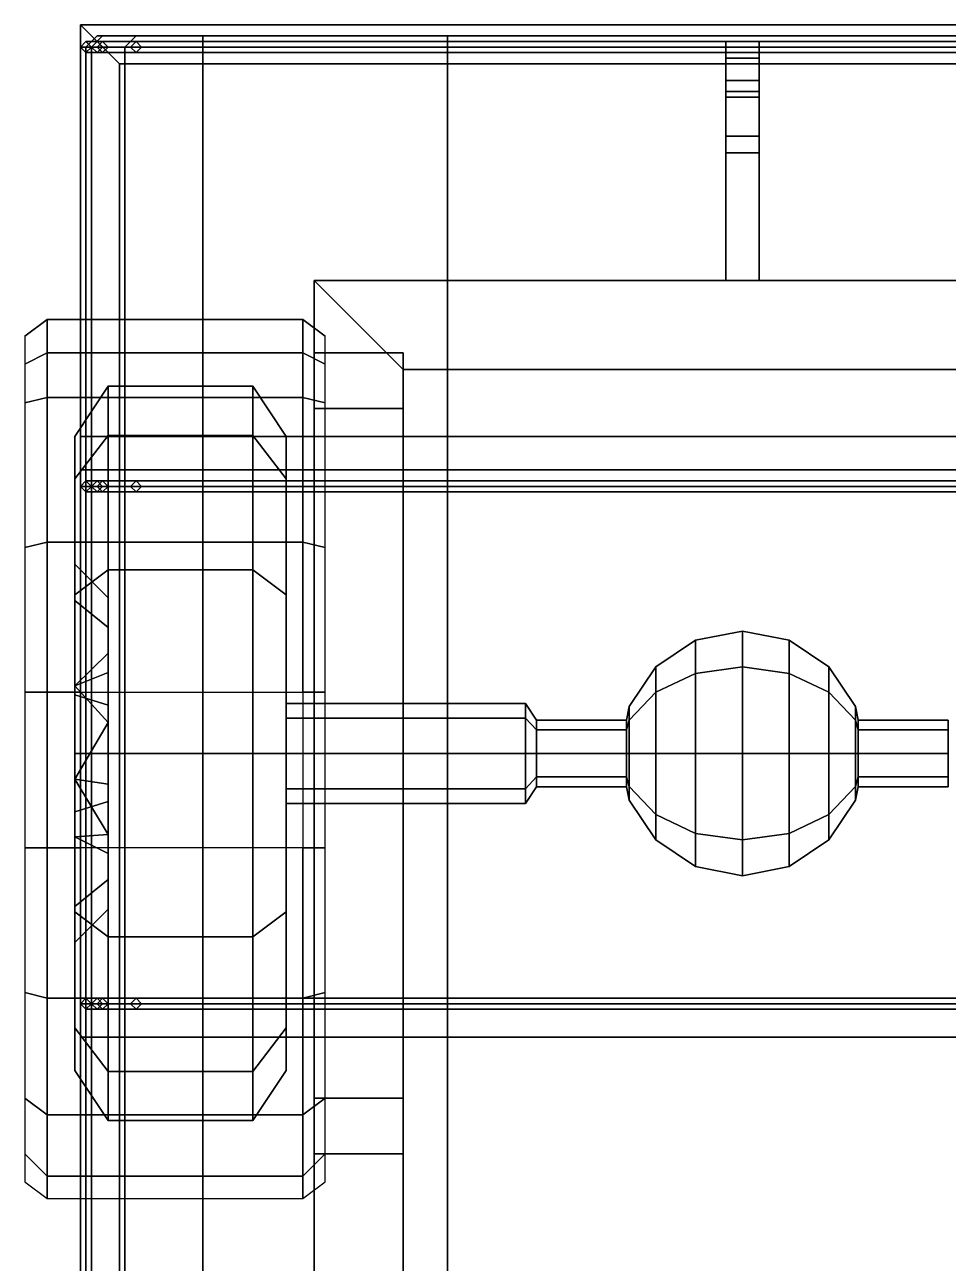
# Model space of a CAD drawing. Header units: millimetres. Extents: x -1.3 to 1.3, y -3 to 15.8.
# Drawn here: x -1.29 to 0.37, y 1.073 to 3.3 of the extents above; entities that cross this region are included whole.
import ezdxf

# ---------------------------------------------------------------- set-up
doc = ezdxf.new("R2010")
doc.units = ezdxf.units.MM
for name, color, linetype in [('cargo_bay', 6, 'Continuous'), ('fenders', 6, 'Continuous'), ('frame', 5, 'Continuous'), ('tent', 3, 'Continuous'), ('wheels', 2, 'Continuous')]:
    doc.layers.add(name, color=color, linetype=linetype)

msp = doc.modelspace()

# ---------------------------------------------------------------- linework, layer by layer
at = {"layer": 'cargo_bay'}
for points in [[(-1.19, -0.66, 1.64), (-1.19, 3.3, 1.56), (-1.19, -1.28, 1.56), (-1.19, -1.2, 1.64)], [(-1.19, -1.28, 1.56), (-1.19, 3.3, 1.56), (1.19, 3.3, 1.56), (1.19, -1.28, 1.56)], [(1.12, 3.23, 2.45), (1.19, 3.3, 2.45), (-1.19, 3.3, 2.45), (-1.12, 3.23, 2.45)], [(-1.19, 3.3, 1.56), (-1.19, 3.3, 2.45), (1.19, 3.3, 2.45), (1.19, 3.3, 1.56)], [(-1.19, -0.66, 1.64), (-1.19, -0.66, 2.45), (-1.19, 3.3, 2.45), (-1.19, 3.3, 1.56)], [(-1.12, 3.23, 2.45), (-1.19, 3.3, 2.45), (-1.19, -0.66, 2.45), (-1.12, -0.66, 2.45)], [(-1.18, 3.27, 2.45), (-1.19, 3.26, 2.45), (-1.17, 3.26, 3.05), (-1.16, 3.27, 3.05)], [(-1.19, 3.26, 2.45), (-1.18, 3.25, 2.45), (-1.16, 3.25, 3.05), (-1.17, 3.26, 3.05)], [(-1.17, 3.26, 2.45), (-1.18, 3.27, 2.45), (-1.16, 3.27, 3.05), (-1.15, 3.26, 3.05)], [(-1.18, 3.25, 2.45), (-1.17, 3.26, 2.45), (-1.15, 3.26, 3.05), (-1.16, 3.25, 3.05)], [(-1.16, 3.27, 3.05), (-1.17, 3.26, 3.05), (-1.16, 3.26, 3.19), (-1.15, 3.27, 3.19)], [(-1.17, 3.26, 3.05), (-1.16, 3.25, 3.05), (-1.15, 3.25, 3.19), (-1.16, 3.26, 3.19)], [(-1.15, 3.27, 3.19), (-1.16, 3.26, 3.19), (-1.1, 3.26, 3.31), (-1.09, 3.27, 3.3)], [(-1.15, 3.26, 3.05), (-1.16, 3.27, 3.05), (-1.15, 3.27, 3.19), (-1.14, 3.26, 3.19)], [(-1.16, 3.26, 3.19), (-1.15, 3.25, 3.19), (-1.09, 3.25, 3.3), (-1.1, 3.26, 3.31)], [(-1.16, 3.25, 3.05), (-1.15, 3.26, 3.05), (-1.14, 3.26, 3.19), (-1.15, 3.25, 3.19)], [(-1.14, 3.26, 3.19), (-1.15, 3.27, 3.19), (-1.09, 3.27, 3.3), (-1.08, 3.26, 3.29)], [(-1.15, 3.25, 3.19), (-1.14, 3.26, 3.19), (-1.08, 3.26, 3.29), (-1.09, 3.25, 3.3)], [(-1.09, 3.27, 3.3), (-1.1, 3.26, 3.31), (-0.97, 3.26, 3.36), (-0.97, 3.27, 3.35)], [(-1.1, 3.26, 3.31), (-1.09, 3.25, 3.3), (-0.97, 3.25, 3.35), (-0.97, 3.26, 3.36)], [(-1.08, 3.26, 3.29), (-1.09, 3.27, 3.3), (-0.97, 3.27, 3.35), (-0.97, 3.26, 3.34)], [(-1.09, 3.25, 3.3), (-1.08, 3.26, 3.29), (-0.97, 3.26, 3.34), (-0.97, 3.25, 3.35)], [(-0.97, 3.26, 3.34), (-0.97, 3.27, 3.35), (-0.53, 3.27, 3.37), (-0.53, 3.26, 3.36)], [(-0.97, 3.27, 3.35), (-0.97, 3.26, 3.36), (-0.53, 3.26, 3.38), (-0.53, 3.27, 3.37)], [(-0.97, 3.25, 3.35), (-0.97, 3.26, 3.34), (-0.53, 3.26, 3.36), (-0.53, 3.25, 3.37)], [(-0.97, 3.26, 3.36), (-0.97, 3.25, 3.35), (-0.53, 3.25, 3.37), (-0.53, 3.26, 3.38)], [(0.53, 3.27, 3.37), (0.53, 3.26, 3.36), (-0.53, 3.26, 3.36), (-0.53, 3.27, 3.37)], [(0.53, 3.26, 3.38), (0.53, 3.27, 3.37), (-0.53, 3.27, 3.37), (-0.53, 3.26, 3.38)], [(0.53, 3.26, 3.36), (0.53, 3.25, 3.37), (-0.53, 3.25, 3.37), (-0.53, 3.26, 3.36)], [(0.53, 3.25, 3.37), (0.53, 3.26, 3.38), (-0.53, 3.26, 3.38), (-0.53, 3.25, 3.37)], [(1.12, -0.66, 1.64), (1.12, 3.23, 1.64), (-1.12, 3.23, 1.64), (-1.12, -0.66, 1.64)], [(1.12, 3.23, 1.64), (1.12, 3.23, 2.45), (-1.12, 3.23, 2.45), (-1.12, 3.23, 1.64)], [(-1.12, 3.23, 1.64), (-1.12, 3.23, 2.45), (-1.12, -0.66, 2.45), (-1.12, -0.66, 1.64)], [(-1.18, 2.48, 2.45), (-1.19, 2.47, 2.45), (-1.17, 2.47, 3.05), (-1.16, 2.48, 3.05)], [(-1.17, 2.47, 2.45), (-1.18, 2.48, 2.45), (-1.16, 2.48, 3.05), (-1.15, 2.47, 3.05)], [(-1.16, 2.48, 3.05), (-1.17, 2.47, 3.05), (-1.16, 2.47, 3.19), (-1.15, 2.48, 3.19)], [(-1.15, 2.48, 3.19), (-1.16, 2.47, 3.19), (-1.1, 2.47, 3.31), (-1.09, 2.48, 3.3)], [(-1.15, 2.47, 3.05), (-1.16, 2.48, 3.05), (-1.15, 2.48, 3.19), (-1.14, 2.47, 3.19)], [(-1.14, 2.47, 3.19), (-1.15, 2.48, 3.19), (-1.09, 2.48, 3.3), (-1.08, 2.47, 3.29)], [(-1.09, 2.48, 3.3), (-1.1, 2.47, 3.31), (-0.97, 2.47, 3.36), (-0.97, 2.48, 3.35)], [(-1.08, 2.47, 3.29), (-1.09, 2.48, 3.3), (-0.97, 2.48, 3.35), (-0.97, 2.47, 3.34)], [(-0.97, 2.48, 3.35), (-0.97, 2.47, 3.36), (-0.53, 2.47, 3.38), (-0.53, 2.48, 3.37)], [(-0.97, 2.47, 3.34), (-0.97, 2.48, 3.35), (-0.53, 2.48, 3.37), (-0.53, 2.47, 3.36)], [(0.53, 2.47, 3.38), (0.53, 2.48, 3.37), (-0.53, 2.48, 3.37), (-0.53, 2.47, 3.38)], [(0.53, 2.48, 3.37), (0.53, 2.47, 3.36), (-0.53, 2.47, 3.36), (-0.53, 2.48, 3.37)], [(-1.19, 2.47, 2.45), (-1.18, 2.46, 2.45), (-1.16, 2.46, 3.05), (-1.17, 2.47, 3.05)], [(-1.18, 2.46, 2.45), (-1.17, 2.47, 2.45), (-1.15, 2.47, 3.05), (-1.16, 2.46, 3.05)], [(-1.17, 2.47, 3.05), (-1.16, 2.46, 3.05), (-1.15, 2.46, 3.19), (-1.16, 2.47, 3.19)], [(-1.16, 2.47, 3.19), (-1.15, 2.46, 3.19), (-1.09, 2.46, 3.3), (-1.1, 2.47, 3.31)], [(-1.16, 2.46, 3.05), (-1.15, 2.47, 3.05), (-1.14, 2.47, 3.19), (-1.15, 2.46, 3.19)], [(-1.15, 2.46, 3.19), (-1.14, 2.47, 3.19), (-1.08, 2.47, 3.29), (-1.09, 2.46, 3.3)], [(-1.1, 2.47, 3.31), (-1.09, 2.46, 3.3), (-0.97, 2.46, 3.35), (-0.97, 2.47, 3.36)], [(-1.09, 2.46, 3.3), (-1.08, 2.47, 3.29), (-0.97, 2.47, 3.34), (-0.97, 2.46, 3.35)], [(-0.97, 2.47, 3.36), (-0.97, 2.46, 3.35), (-0.53, 2.46, 3.37), (-0.53, 2.47, 3.38)], [(-0.97, 2.46, 3.35), (-0.97, 2.47, 3.34), (-0.53, 2.47, 3.36), (-0.53, 2.46, 3.37)], [(0.53, 2.46, 3.37), (0.53, 2.47, 3.38), (-0.53, 2.47, 3.38), (-0.53, 2.46, 3.37)], [(0.53, 2.47, 3.36), (0.53, 2.46, 3.37), (-0.53, 2.46, 3.37), (-0.53, 2.47, 3.36)], [(-1.18, 1.55, 2.45), (-1.19, 1.54, 2.45), (-1.17, 1.54, 3.05), (-1.16, 1.55, 3.05)], [(-1.19, 1.54, 2.45), (-1.18, 1.53, 2.45), (-1.16, 1.53, 3.05), (-1.17, 1.54, 3.05)], [(-1.17, 1.54, 2.45), (-1.18, 1.55, 2.45), (-1.16, 1.55, 3.05), (-1.15, 1.54, 3.05)], [(-1.18, 1.53, 2.45), (-1.17, 1.54, 2.45), (-1.15, 1.54, 3.05), (-1.16, 1.53, 3.05)], [(-1.16, 1.55, 3.05), (-1.17, 1.54, 3.05), (-1.16, 1.54, 3.19), (-1.15, 1.55, 3.19)], [(-1.17, 1.54, 3.05), (-1.16, 1.53, 3.05), (-1.15, 1.53, 3.19), (-1.16, 1.54, 3.19)], [(-1.15, 1.55, 3.19), (-1.16, 1.54, 3.19), (-1.1, 1.54, 3.31), (-1.09, 1.55, 3.3)], [(-1.15, 1.54, 3.05), (-1.16, 1.55, 3.05), (-1.15, 1.55, 3.19), (-1.14, 1.54, 3.19)], [(-1.16, 1.54, 3.19), (-1.15, 1.53, 3.19), (-1.09, 1.53, 3.3), (-1.1, 1.54, 3.31)], [(-1.16, 1.53, 3.05), (-1.15, 1.54, 3.05), (-1.14, 1.54, 3.19), (-1.15, 1.53, 3.19)], [(-1.14, 1.54, 3.19), (-1.15, 1.55, 3.19), (-1.09, 1.55, 3.3), (-1.08, 1.54, 3.29)], [(-1.15, 1.53, 3.19), (-1.14, 1.54, 3.19), (-1.08, 1.54, 3.29), (-1.09, 1.53, 3.3)], [(-1.09, 1.55, 3.3), (-1.1, 1.54, 3.31), (-0.97, 1.54, 3.36), (-0.97, 1.55, 3.35)], [(-1.1, 1.54, 3.31), (-1.09, 1.53, 3.3), (-0.97, 1.53, 3.35), (-0.97, 1.54, 3.36)], [(-1.08, 1.54, 3.29), (-1.09, 1.55, 3.3), (-0.97, 1.55, 3.35), (-0.97, 1.54, 3.34)], [(-1.09, 1.53, 3.3), (-1.08, 1.54, 3.29), (-0.97, 1.54, 3.34), (-0.97, 1.53, 3.35)], [(-0.97, 1.54, 3.34), (-0.97, 1.55, 3.35), (-0.53, 1.55, 3.37), (-0.53, 1.54, 3.36)], [(-0.97, 1.55, 3.35), (-0.97, 1.54, 3.36), (-0.53, 1.54, 3.38), (-0.53, 1.55, 3.37)], [(-0.97, 1.53, 3.35), (-0.97, 1.54, 3.34), (-0.53, 1.54, 3.36), (-0.53, 1.53, 3.37)], [(-0.97, 1.54, 3.36), (-0.97, 1.53, 3.35), (-0.53, 1.53, 3.37), (-0.53, 1.54, 3.38)], [(0.53, 1.55, 3.37), (0.53, 1.54, 3.36), (-0.53, 1.54, 3.36), (-0.53, 1.55, 3.37)], [(0.53, 1.54, 3.38), (0.53, 1.55, 3.37), (-0.53, 1.55, 3.37), (-0.53, 1.54, 3.38)], [(0.53, 1.54, 3.36), (0.53, 1.53, 3.37), (-0.53, 1.53, 3.37), (-0.53, 1.54, 3.36)], [(0.53, 1.53, 3.37), (0.53, 1.54, 3.38), (-0.53, 1.54, 3.38), (-0.53, 1.53, 3.37)]]:
    msp.add_3dface(points, dxfattribs=at)
at = {"layer": 'fenders'}
for points in [[(-1.25, 2.77, 0.9), (-1.25, 2.77, 0.72), (-1.29, 2.74, 0.74), (-1.29, 2.74, 0.9)], [(-1.25, 2.71, 1.08), (-1.25, 2.77, 0.9), (-1.29, 2.74, 0.9), (-1.29, 2.69, 1.07)], [(-0.79, 2.77, 0.9), (-0.79, 2.77, 0.72), (-1.25, 2.77, 0.72), (-1.25, 2.77, 0.9)], [(-0.79, 2.71, 1.08), (-0.79, 2.77, 0.9), (-1.25, 2.77, 0.9), (-1.25, 2.71, 1.08)], [(-0.75, 2.74, 0.9), (-0.75, 2.74, 0.74), (-0.79, 2.77, 0.72), (-0.79, 2.77, 0.9)], [(-0.75, 2.69, 1.07), (-0.75, 2.74, 0.9), (-0.79, 2.77, 0.9), (-0.79, 2.71, 1.08)], [(-1.25, 2.63, 1.24), (-1.25, 2.71, 1.08), (-1.29, 2.69, 1.07), (-1.29, 2.62, 1.21)], [(-0.79, 2.63, 1.24), (-0.79, 2.71, 1.08), (-1.25, 2.71, 1.08), (-1.25, 2.63, 1.24)], [(-0.75, 2.62, 1.21), (-0.75, 2.69, 1.07), (-0.79, 2.71, 1.08), (-0.79, 2.63, 1.24)], [(-1.25, 2.37, 1.46), (-1.25, 2.63, 1.24), (-1.29, 2.62, 1.21), (-1.29, 2.36, 1.43)], [(-0.79, 2.37, 1.46), (-0.79, 2.63, 1.24), (-1.25, 2.63, 1.24), (-1.25, 2.37, 1.46)], [(-0.75, 2.36, 1.43), (-0.75, 2.62, 1.21), (-0.79, 2.63, 1.24), (-0.79, 2.37, 1.46)], [(-1.25, 2.1, 1.56), (-1.25, 2.37, 1.46), (-1.29, 2.36, 1.43), (-1.29, 2.1, 1.53)], [(-0.79, 2.1, 1.56), (-0.79, 2.37, 1.46), (-1.25, 2.37, 1.46), (-1.25, 2.1, 1.56)], [(-0.75, 2.1, 1.53), (-0.75, 2.36, 1.43), (-0.79, 2.37, 1.46), (-0.79, 2.1, 1.56)], [(-1.25, 1.82, 1.56), (-1.25, 2.1, 1.56), (-1.29, 2.1, 1.53), (-1.29, 1.82, 1.53)], [(-1.19, 1.82, 1.56), (-1.19, 2.1, 1.56), (-1.25, 2.1, 1.56), (-1.25, 1.82, 1.56)], [(-0.75, 1.82, 1.53), (-0.75, 2.1, 1.53), (-0.79, 2.1, 1.56), (-0.79, 1.82, 1.56)], [(-1.29, 1.82, 1.53), (-1.29, 1.56, 1.43), (-1.25, 1.55, 1.46), (-1.25, 1.82, 1.56)], [(-1.25, 1.82, 1.56), (-1.25, 1.55, 1.46), (-0.79, 1.55, 1.46), (-0.79, 1.82, 1.56)], [(-0.79, 1.82, 1.56), (-0.79, 1.55, 1.46), (-0.75, 1.56, 1.43), (-0.75, 1.82, 1.53)], [(-1.29, 1.56, 1.43), (-1.29, 1.37, 1.22), (-1.25, 1.34, 1.24), (-1.25, 1.55, 1.46)], [(-0.79, 1.55, 1.46), (-0.79, 1.34, 1.24), (-0.75, 1.37, 1.22), (-0.75, 1.56, 1.43)], [(-1.25, 1.55, 1.46), (-1.25, 1.34, 1.24), (-0.79, 1.34, 1.24), (-0.79, 1.55, 1.46)], [(-1.29, 1.37, 1.22), (-1.29, 1.27, 1.07), (-1.25, 1.23, 1.08), (-1.25, 1.34, 1.24)], [(-0.79, 1.34, 1.24), (-0.79, 1.23, 1.08), (-0.75, 1.27, 1.07), (-0.75, 1.37, 1.22)], [(-1.25, 1.34, 1.24), (-1.25, 1.23, 1.08), (-0.79, 1.23, 1.08), (-0.79, 1.34, 1.24)], [(-1.29, 1.27, 1.07), (-1.29, 1.22, 0.9), (-1.25, 1.19, 0.9), (-1.25, 1.23, 1.08)], [(-0.79, 1.23, 1.08), (-0.79, 1.19, 0.9), (-0.75, 1.22, 0.9), (-0.75, 1.27, 1.07)], [(-1.25, 1.23, 1.08), (-1.25, 1.19, 0.9), (-0.79, 1.19, 0.9), (-0.79, 1.23, 1.08)]]:
    msp.add_3dface(points, dxfattribs=at)
at = {"layer": 'frame'}
for points in [[(-0.03, 3.24, 1.13), (-0.03, 3.27, 0.98), (-0.03, 3.24, 0.95), (-0.03, 3.2, 1.04)], [(-0.03, 3.24, 0.95), (-0.03, 3.27, 0.98), (0.03, 3.27, 0.98), (0.03, 3.24, 0.95)], [(0.03, 3.24, 1.13), (0.03, 3.27, 0.98), (-0.03, 3.27, 0.98), (-0.03, 3.24, 1.13)], [(0.03, 3.24, 0.95), (0.03, 3.27, 0.98), (0.03, 3.24, 1.13), (0.03, 3.2, 1.04)], [(-0.03, 3.2, 1.04), (-0.03, 3.24, 0.95), (-0.03, 3.1, 0.95), (-0.03, 3.1, 1.04)], [(-0.03, 3.1, 0.95), (-0.03, 3.24, 0.95), (0.03, 3.24, 0.95), (0.03, 3.1, 0.95)], [(0.03, 3.2, 1.04), (0.03, 3.24, 1.13), (-0.03, 3.24, 1.13), (-0.03, 3.2, 1.04)], [(0.03, 3.1, 0.95), (0.03, 3.24, 0.95), (0.03, 3.2, 1.04), (0.03, 3.1, 1.04)], [(0.03, 3.1, 1.04), (0.03, 3.2, 1.04), (-0.03, 3.2, 1.04), (-0.03, 3.1, 1.04)], [(-0.03, 3.17, 1.16), (-0.03, 3.18, 1.1), (-0.03, 3.1, 1.1), (-0.03, 3.1, 1.16)], [(0.03, 3.17, 1.16), (0.03, 3.18, 1.1), (-0.03, 3.18, 1.1), (-0.03, 3.17, 1.16)], [(-0.03, 3.1, 1.1), (-0.03, 3.18, 1.1), (0.03, 3.18, 1.1), (0.03, 3.1, 1.1)], [(0.03, 3.1, 1.16), (0.03, 3.17, 1.16), (-0.03, 3.17, 1.16), (-0.03, 3.1, 1.16)], [(0.03, 3.1, 1.1), (0.03, 3.18, 1.1), (0.03, 3.17, 1.16), (0.03, 3.1, 1.16)], [(-0.03, 3.1, 1.16), (-0.03, 3.1, 0.95), (-0.03, 3.07, 0.99), (-0.03, 3.07, 1.14)], [(0.03, 3.07, 1.14), (0.03, 3.1, 1.16), (-0.03, 3.1, 1.16), (-0.03, 3.07, 1.14)], [(0.03, 3.1, 1.1), (0.03, 3.1, 1.04), (-0.03, 3.1, 1.04), (-0.03, 3.1, 1.1)], [(-0.03, 3.07, 0.99), (-0.03, 3.1, 0.95), (0.03, 3.1, 0.95), (0.03, 3.07, 0.99)], [(0.03, 3.07, 0.99), (0.03, 3.1, 0.95), (0.03, 3.1, 1.16), (0.03, 3.07, 1.14)], [(-0.03, 3.07, 1.14), (-0.03, 3.07, 0.99), (-0.03, 2.84, 0.99), (-0.03, 2.84, 1.14)], [(-0.03, 2.84, 0.99), (-0.03, 3.07, 0.99), (0.03, 3.07, 0.99), (0.03, 2.84, 0.99)], [(0.03, 2.84, 1.14), (0.03, 3.07, 1.14), (-0.03, 3.07, 1.14), (-0.03, 2.84, 1.14)], [(0.03, 2.84, 0.99), (0.03, 3.07, 0.99), (0.03, 3.07, 1.14), (0.03, 2.84, 1.14)], [(-0.77, 2.84, 1.2), (-0.77, 2.84, 0.99), (-0.77, -2.77, 0.99), (-0.77, -2.77, 1.2)], [(-0.77, -2.77, 0.99), (-0.77, 2.84, 0.99), (-0.61, 2.68, 0.99), (-0.61, -2.77, 0.99)], [(0.77, 2.84, 1.2), (-0.77, 2.84, 1.2), (-0.61, 2.68, 1.2), (0.61, 2.68, 1.2)], [(0.61, 2.68, 0.99), (-0.61, 2.68, 0.99), (-0.77, 2.84, 0.99), (0.77, 2.84, 0.99)], [(0.77, 2.84, 0.99), (-0.77, 2.84, 0.99), (-0.77, 2.84, 1.2), (0.77, 2.84, 1.2)], [(-0.61, 2.56, 1.2), (-0.61, 2.68, 1.2), (-0.77, 2.84, 1.2), (-0.77, 2.56, 1.2)], [(-0.77, 2.71, 0.86), (-0.77, 1.99, 0.71), (-0.77, 1.99, 0.82), (-0.77, 2.61, 0.89)], [(-0.77, 2.71, 0.99), (-0.77, 2.71, 0.86), (-0.77, 2.61, 0.89), (-0.77, 2.61, 0.99)], [(-0.61, 2.71, 0.99), (-0.61, 2.71, 0.86), (-0.77, 2.71, 0.86), (-0.77, 2.71, 0.99)], [(-0.61, 2.71, 0.86), (-0.61, 1.99, 0.71), (-0.77, 1.99, 0.71), (-0.77, 2.71, 0.86)], [(-0.61, 1.99, 0.82), (-0.61, 1.99, 0.71), (-0.61, 2.71, 0.86), (-0.61, 2.61, 0.89)], [(-0.61, 2.61, 0.89), (-0.61, 2.71, 0.86), (-0.61, 2.71, 0.99), (-0.61, 2.61, 0.99)], [(-0.61, -2.77, 0.99), (-0.61, 2.68, 0.99), (-0.61, 2.68, 1.2), (-0.61, -2.77, 1.2)], [(-0.61, 2.68, 1.2), (-0.61, 2.68, 0.99), (0.61, 2.68, 0.99), (0.61, 2.68, 1.2)], [(-0.77, 2.61, 0.89), (-0.77, 1.99, 0.82), (-0.61, 1.99, 0.82), (-0.61, 2.61, 0.89)], [(-0.77, 2.61, 0.99), (-0.77, 2.61, 0.89), (-0.61, 2.61, 0.89), (-0.61, 2.61, 0.99)], [(-1.19, 2.56, 1.56), (-0.77, 2.56, 1.37), (-0.77, 2.5, 1.37), (-1.19, 2.5, 1.56)], [(1.19, 2.56, 1.56), (0.77, 2.56, 1.37), (-0.77, 2.56, 1.37), (-1.19, 2.56, 1.56)], [(-0.77, 2.56, 1.37), (-0.77, 2.56, 1.2), (-0.77, -1.28, 1.2), (-0.77, -1.28, 1.37)], [(-0.61, 2.56, 1.37), (-0.61, 2.56, 1.2), (-0.77, 2.56, 1.2), (-0.77, 2.56, 1.37)], [(-0.61, -1.28, 1.37), (-0.61, 2.56, 1.37), (-0.77, 2.56, 1.37), (-0.77, -1.28, 1.37)], [(-0.61, -1.28, 1.2), (-0.61, 2.56, 1.2), (-0.61, 2.56, 1.37), (-0.61, -1.28, 1.37)], [(-1.19, 2.5, 1.56), (-0.77, 2.5, 1.37), (0.77, 2.5, 1.37), (1.19, 2.5, 1.56)], [(0, 2.1456, 0.5044), (-0.0842, 2.1337, 0.5163), (-0.0842, 2.1933, 0.66), (0, 2.21, 0.66)], [(0, 2.21, 0.66), (-0.0842, 2.1933, 0.66), (-0.0842, 2.1337, 0.8037), (0, 2.1456, 0.8156)], [(0.0842, 2.1337, 0.5163), (0, 2.1456, 0.5044), (0, 2.21, 0.66), (0.0842, 2.1933, 0.66)], [(0.0842, 2.1933, 0.66), (0, 2.21, 0.66), (0, 2.1456, 0.8156), (0.0842, 2.1337, 0.8037)], [(-0.0842, 2.1337, 0.5163), (-0.1556, 2.1, 0.55), (-0.1556, 2.1456, 0.66), (-0.0842, 2.1933, 0.66)], [(-0.0842, 2.1933, 0.66), (-0.1556, 2.1456, 0.66), (-0.1556, 2.1, 0.77), (-0.0842, 2.1337, 0.8037)], [(0.1556, 2.1, 0.55), (0.0842, 2.1337, 0.5163), (0.0842, 2.1933, 0.66), (0.1556, 2.1456, 0.66)], [(0.1556, 2.1456, 0.66), (0.0842, 2.1933, 0.66), (0.0842, 2.1337, 0.8037), (0.1556, 2.1, 0.77)], [(-0.1556, 2.1, 0.55), (-0.2033, 2.0495, 0.6005), (-0.2033, 2.0742, 0.66), (-0.1556, 2.1456, 0.66)], [(-0.1556, 2.1456, 0.66), (-0.2033, 2.0742, 0.66), (-0.2033, 2.0495, 0.7195), (-0.1556, 2.1, 0.77)], [(0, 2.1456, 0.8156), (-0.0842, 2.1337, 0.8037), (-0.0842, 1.99, 0.8633), (0, 1.99, 0.88)], [(0, 1.99, 0.44), (-0.0842, 1.99, 0.4567), (-0.0842, 2.1337, 0.5163), (0, 2.1456, 0.5044)], [(0.0842, 2.1337, 0.8037), (0, 2.1456, 0.8156), (0, 1.99, 0.88), (0.0842, 1.99, 0.8633)], [(0.0842, 1.99, 0.4567), (0, 1.99, 0.44), (0, 2.1456, 0.5044), (0.0842, 2.1337, 0.5163)], [(0.2033, 2.0495, 0.6005), (0.1556, 2.1, 0.55), (0.1556, 2.1456, 0.66), (0.2033, 2.0742, 0.66)], [(0.2033, 2.0742, 0.66), (0.1556, 2.1456, 0.66), (0.1556, 2.1, 0.77), (0.2033, 2.0495, 0.7195)], [(-0.0842, 1.99, 0.4567), (-0.1556, 1.99, 0.5044), (-0.1556, 2.1, 0.55), (-0.0842, 2.1337, 0.5163)], [(-0.0842, 2.1337, 0.8037), (-0.1556, 2.1, 0.77), (-0.1556, 1.99, 0.8156), (-0.0842, 1.99, 0.8633)], [(0.1556, 1.99, 0.5044), (0.0842, 1.99, 0.4567), (0.0842, 2.1337, 0.5163), (0.1556, 2.1, 0.55)], [(0.1556, 2.1, 0.77), (0.0842, 2.1337, 0.8037), (0.0842, 1.99, 0.8633), (0.1556, 1.99, 0.8156)], [(-0.1556, 1.99, 0.5044), (-0.2033, 1.99, 0.5758), (-0.2033, 2.0495, 0.6005), (-0.1556, 2.1, 0.55)], [(-0.1556, 2.1, 0.77), (-0.2033, 2.0495, 0.7195), (-0.2033, 1.99, 0.7442), (-0.1556, 1.99, 0.8156)], [(0.2033, 1.99, 0.5758), (0.1556, 1.99, 0.5044), (0.1556, 2.1, 0.55), (0.2033, 2.0495, 0.6005)], [(0.2033, 2.0495, 0.7195), (0.1556, 2.1, 0.77), (0.1556, 1.99, 0.8156), (0.2033, 1.99, 0.7442)], [(-0.39, 2.08, 0.66), (-0.39, 2.0536, 0.5964), (-0.82, 2.0536, 0.5964), (-0.82, 2.08, 0.66)], [(-0.39, 2.0536, 0.7236), (-0.39, 2.08, 0.66), (-0.82, 2.08, 0.66), (-0.82, 2.0536, 0.7236)], [(-0.39, 2.0536, 0.5964), (-0.39, 2.08, 0.66), (-0.37, 2.05, 0.66), (-0.37, 2.0324, 0.6176)], [(-0.39, 2.08, 0.66), (-0.39, 2.0536, 0.7236), (-0.37, 2.0324, 0.7024), (-0.37, 2.05, 0.66)], [(-0.2081, 2.05, 0.66), (-0.2033, 2.0742, 0.66), (-0.2033, 2.0495, 0.6005), (-0.2081, 2.0324, 0.6176)], [(-0.2081, 2.0324, 0.7024), (-0.2033, 2.0495, 0.7195), (-0.2033, 2.0742, 0.66), (-0.2081, 2.05, 0.66)], [(0.2081, 2.0324, 0.6176), (0.2033, 2.0495, 0.6005), (0.2033, 2.0742, 0.66), (0.2081, 2.05, 0.66)], [(0.2081, 2.05, 0.66), (0.2033, 2.0742, 0.66), (0.2033, 2.0495, 0.7195), (0.2081, 2.0324, 0.7024)], [(-0.39, 2.0536, 0.5964), (-0.39, 1.99, 0.57), (-0.82, 1.99, 0.57), (-0.82, 2.0536, 0.5964)], [(-0.39, 1.99, 0.75), (-0.39, 2.0536, 0.7236), (-0.82, 2.0536, 0.7236), (-0.82, 1.99, 0.75)], [(-0.39, 1.99, 0.57), (-0.39, 2.0536, 0.5964), (-0.37, 2.0324, 0.6176), (-0.37, 1.99, 0.6)], [(-0.39, 2.0536, 0.7236), (-0.39, 1.99, 0.75), (-0.37, 1.99, 0.72), (-0.37, 2.0324, 0.7024)], [(-0.2081, 2.05, 0.66), (-0.2081, 2.0324, 0.6176), (-0.37, 2.0324, 0.6176), (-0.37, 2.05, 0.66)], [(-0.2081, 2.0324, 0.7024), (-0.2081, 2.05, 0.66), (-0.37, 2.05, 0.66), (-0.37, 2.0324, 0.7024)], [(-0.2081, 2.0324, 0.6176), (-0.2033, 2.0495, 0.6005), (-0.2033, 1.99, 0.5758), (-0.2081, 1.99, 0.6)], [(-0.2081, 1.99, 0.72), (-0.2033, 1.99, 0.7442), (-0.2033, 2.0495, 0.7195), (-0.2081, 2.0324, 0.7024)], [(0.2081, 1.99, 0.6), (0.2033, 1.99, 0.5758), (0.2033, 2.0495, 0.6005), (0.2081, 2.0324, 0.6176)], [(0.2081, 2.0324, 0.7024), (0.2033, 2.0495, 0.7195), (0.2033, 1.99, 0.7442), (0.2081, 1.99, 0.72)], [(0.2081, 2.0324, 0.6176), (0.2081, 2.05, 0.66), (0.37, 2.05, 0.66), (0.37, 2.0324, 0.6176)], [(0.2081, 2.05, 0.66), (0.2081, 2.0324, 0.7024), (0.37, 2.0324, 0.7024), (0.37, 2.05, 0.66)], [(-0.2081, 2.0324, 0.6176), (-0.2081, 1.99, 0.6), (-0.37, 1.99, 0.6), (-0.37, 2.0324, 0.6176)], [(-0.2081, 1.99, 0.72), (-0.2081, 2.0324, 0.7024), (-0.37, 2.0324, 0.7024), (-0.37, 1.99, 0.72)], [(0.2081, 1.99, 0.6), (0.2081, 2.0324, 0.6176), (0.37, 2.0324, 0.6176), (0.37, 1.99, 0.6)], [(0.2081, 2.0324, 0.7024), (0.2081, 1.99, 0.72), (0.37, 1.99, 0.72), (0.37, 2.0324, 0.7024)], [(-0.39, 1.99, 0.57), (-0.39, 1.9264, 0.5964), (-0.82, 1.9264, 0.5964), (-0.82, 1.99, 0.57)], [(-0.39, 1.9264, 0.7236), (-0.39, 1.99, 0.75), (-0.82, 1.99, 0.75), (-0.82, 1.9264, 0.7236)], [(-0.77, 1.99, 0.82), (-0.77, 1.99, 0.71), (-0.77, 1.27, 0.86), (-0.77, 1.37, 0.89)], [(-0.77, 1.27, 0.86), (-0.77, 1.99, 0.71), (-0.61, 1.99, 0.71), (-0.61, 1.27, 0.86)], [(-0.61, 1.37, 0.89), (-0.61, 1.99, 0.82), (-0.77, 1.99, 0.82), (-0.77, 1.37, 0.89)], [(-0.61, 1.27, 0.86), (-0.61, 1.99, 0.71), (-0.61, 1.99, 0.82), (-0.61, 1.37, 0.89)], [(-0.39, 1.9264, 0.5964), (-0.39, 1.99, 0.57), (-0.37, 1.99, 0.6), (-0.37, 1.9476, 0.6176)], [(-0.39, 1.99, 0.75), (-0.39, 1.9264, 0.7236), (-0.37, 1.9476, 0.7024), (-0.37, 1.99, 0.72)], [(-0.2081, 1.99, 0.6), (-0.2081, 1.9476, 0.6176), (-0.37, 1.9476, 0.6176), (-0.37, 1.99, 0.6)], [(-0.2081, 1.9476, 0.7024), (-0.2081, 1.99, 0.72), (-0.37, 1.99, 0.72), (-0.37, 1.9476, 0.7024)], [(-0.2081, 1.99, 0.6), (-0.2033, 1.99, 0.5758), (-0.2033, 1.9305, 0.6005), (-0.2081, 1.9476, 0.6176)], [(-0.2081, 1.9476, 0.7024), (-0.2033, 1.9305, 0.7195), (-0.2033, 1.99, 0.7442), (-0.2081, 1.99, 0.72)], [(-0.1556, 1.88, 0.55), (-0.2033, 1.9305, 0.6005), (-0.2033, 1.99, 0.5758), (-0.1556, 1.99, 0.5044)], [(-0.1556, 1.99, 0.8156), (-0.2033, 1.99, 0.7442), (-0.2033, 1.9305, 0.7195), (-0.1556, 1.88, 0.77)], [(-0.0842, 1.8463, 0.5163), (-0.1556, 1.88, 0.55), (-0.1556, 1.99, 0.5044), (-0.0842, 1.99, 0.4567)], [(-0.0842, 1.99, 0.8633), (-0.1556, 1.99, 0.8156), (-0.1556, 1.88, 0.77), (-0.0842, 1.8463, 0.8037)], [(0, 1.99, 0.88), (-0.0842, 1.99, 0.8633), (-0.0842, 1.8463, 0.8037), (0, 1.8344, 0.8156)], [(0, 1.8344, 0.5044), (-0.0842, 1.8463, 0.5163), (-0.0842, 1.99, 0.4567), (0, 1.99, 0.44)], [(0.0842, 1.99, 0.8633), (0, 1.99, 0.88), (0, 1.8344, 0.8156), (0.0842, 1.8463, 0.8037)], [(0.0842, 1.8463, 0.5163), (0, 1.8344, 0.5044), (0, 1.99, 0.44), (0.0842, 1.99, 0.4567)], [(0.1556, 1.88, 0.55), (0.0842, 1.8463, 0.5163), (0.0842, 1.99, 0.4567), (0.1556, 1.99, 0.5044)], [(0.1556, 1.99, 0.8156), (0.0842, 1.99, 0.8633), (0.0842, 1.8463, 0.8037), (0.1556, 1.88, 0.77)], [(0.2033, 1.9305, 0.6005), (0.1556, 1.88, 0.55), (0.1556, 1.99, 0.5044), (0.2033, 1.99, 0.5758)], [(0.2033, 1.99, 0.7442), (0.1556, 1.99, 0.8156), (0.1556, 1.88, 0.77), (0.2033, 1.9305, 0.7195)], [(0.2081, 1.9476, 0.6176), (0.2033, 1.9305, 0.6005), (0.2033, 1.99, 0.5758), (0.2081, 1.99, 0.6)], [(0.2081, 1.99, 0.72), (0.2033, 1.99, 0.7442), (0.2033, 1.9305, 0.7195), (0.2081, 1.9476, 0.7024)], [(0.2081, 1.9476, 0.6176), (0.2081, 1.99, 0.6), (0.37, 1.99, 0.6), (0.37, 1.9476, 0.6176)], [(0.2081, 1.99, 0.72), (0.2081, 1.9476, 0.7024), (0.37, 1.9476, 0.7024), (0.37, 1.99, 0.72)], [(-0.39, 1.9, 0.66), (-0.39, 1.9264, 0.5964), (-0.37, 1.9476, 0.6176), (-0.37, 1.93, 0.66)], [(-0.39, 1.9264, 0.7236), (-0.39, 1.9, 0.66), (-0.37, 1.93, 0.66), (-0.37, 1.9476, 0.7024)], [(-0.2081, 1.9476, 0.6176), (-0.2081, 1.93, 0.66), (-0.37, 1.93, 0.66), (-0.37, 1.9476, 0.6176)], [(-0.2081, 1.93, 0.66), (-0.2081, 1.9476, 0.7024), (-0.37, 1.9476, 0.7024), (-0.37, 1.93, 0.66)], [(-0.2081, 1.9476, 0.6176), (-0.2033, 1.9305, 0.6005), (-0.2033, 1.9058, 0.66), (-0.2081, 1.93, 0.66)], [(-0.2081, 1.93, 0.66), (-0.2033, 1.9058, 0.66), (-0.2033, 1.9305, 0.7195), (-0.2081, 1.9476, 0.7024)], [(0.2081, 1.93, 0.66), (0.2033, 1.9058, 0.66), (0.2033, 1.9305, 0.6005), (0.2081, 1.9476, 0.6176)], [(0.2081, 1.9476, 0.7024), (0.2033, 1.9305, 0.7195), (0.2033, 1.9058, 0.66), (0.2081, 1.93, 0.66)], [(0.2081, 1.93, 0.66), (0.2081, 1.9476, 0.6176), (0.37, 1.9476, 0.6176), (0.37, 1.93, 0.66)], [(0.2081, 1.9476, 0.7024), (0.2081, 1.93, 0.66), (0.37, 1.93, 0.66), (0.37, 1.9476, 0.7024)], [(-0.39, 1.9264, 0.5964), (-0.39, 1.9, 0.66), (-0.82, 1.9, 0.66), (-0.82, 1.9264, 0.5964)], [(-0.39, 1.9, 0.66), (-0.39, 1.9264, 0.7236), (-0.82, 1.9264, 0.7236), (-0.82, 1.9, 0.66)], [(-0.1556, 1.8344, 0.66), (-0.2033, 1.9058, 0.66), (-0.2033, 1.9305, 0.6005), (-0.1556, 1.88, 0.55)], [(-0.1556, 1.88, 0.77), (-0.2033, 1.9305, 0.7195), (-0.2033, 1.9058, 0.66), (-0.1556, 1.8344, 0.66)], [(0.2033, 1.9058, 0.66), (0.1556, 1.8344, 0.66), (0.1556, 1.88, 0.55), (0.2033, 1.9305, 0.6005)], [(0.2033, 1.9305, 0.7195), (0.1556, 1.88, 0.77), (0.1556, 1.8344, 0.66), (0.2033, 1.9058, 0.66)], [(-0.0842, 1.7867, 0.66), (-0.1556, 1.8344, 0.66), (-0.1556, 1.88, 0.55), (-0.0842, 1.8463, 0.5163)], [(-0.0842, 1.8463, 0.8037), (-0.1556, 1.88, 0.77), (-0.1556, 1.8344, 0.66), (-0.0842, 1.7867, 0.66)], [(0.1556, 1.8344, 0.66), (0.0842, 1.7867, 0.66), (0.0842, 1.8463, 0.5163), (0.1556, 1.88, 0.55)], [(0.1556, 1.88, 0.77), (0.0842, 1.8463, 0.8037), (0.0842, 1.7867, 0.66), (0.1556, 1.8344, 0.66)], [(0, 1.77, 0.66), (-0.0842, 1.7867, 0.66), (-0.0842, 1.8463, 0.5163), (0, 1.8344, 0.5044)], [(0, 1.8344, 0.8156), (-0.0842, 1.8463, 0.8037), (-0.0842, 1.7867, 0.66), (0, 1.77, 0.66)], [(0.0842, 1.7867, 0.66), (0, 1.77, 0.66), (0, 1.8344, 0.5044), (0.0842, 1.8463, 0.5163)], [(0.0842, 1.8463, 0.8037), (0, 1.8344, 0.8156), (0, 1.77, 0.66), (0.0842, 1.7867, 0.66)], [(1.19, 1.54, 1.56), (0.77, 1.54, 1.37), (-0.77, 1.54, 1.37), (-1.19, 1.54, 1.56)], [(-1.19, 1.54, 1.56), (-0.77, 1.54, 1.37), (-0.77, 1.48, 1.37), (-1.19, 1.48, 1.56)], [(-1.19, 1.48, 1.56), (-0.77, 1.48, 1.37), (0.77, 1.48, 1.37), (1.19, 1.48, 1.56)], [(-0.77, 1.37, 0.89), (-0.77, 1.27, 0.86), (-0.77, 1.27, 0.99), (-0.77, 1.37, 0.99)], [(-0.61, 1.37, 0.99), (-0.61, 1.37, 0.89), (-0.77, 1.37, 0.89), (-0.77, 1.37, 0.99)], [(-0.61, 1.27, 0.99), (-0.61, 1.27, 0.86), (-0.61, 1.37, 0.89), (-0.61, 1.37, 0.99)], [(-0.77, 1.27, 0.99), (-0.77, 1.27, 0.86), (-0.61, 1.27, 0.86), (-0.61, 1.27, 0.99)]]:
    msp.add_3dface(points, dxfattribs=at)
at = {"layer": 'tent'}
for points in [[(-1.16, 3.28, 3.05), (-1.18, 3.26, 3.05), (-1.17, 3.26, 3.19), (-1.15, 3.28, 3.19)], [(-1.16, 3.28, 3.02), (-1.18, 3.26, 3.02), (-1.18, 3.26, 3.05), (-1.16, 3.28, 3.05)], [(-1.15, 3.28, 3.19), (-1.17, 3.26, 3.19), (-1.11, 3.26, 3.32), (-1.09, 3.28, 3.3)], [(1.15, 3.28, 3.19), (1.16, 3.28, 3.05), (-1.16, 3.28, 3.05), (-1.15, 3.28, 3.19)], [(1.16, 3.28, 3.05), (1.16, 3.28, 3.02), (-1.16, 3.28, 3.02), (-1.16, 3.28, 3.05)], [(1.09, 3.28, 3.3), (1.15, 3.28, 3.19), (-1.15, 3.28, 3.19), (-1.09, 3.28, 3.3)], [(-1.09, 3.28, 3.3), (-1.11, 3.26, 3.32), (-0.97, 3.26, 3.37), (-0.97, 3.28, 3.35)], [(0.97, 3.28, 3.35), (1.09, 3.28, 3.3), (-1.09, 3.28, 3.3), (-0.97, 3.28, 3.35)], [(0.53, 3.28, 3.37), (0.97, 3.28, 3.35), (-0.97, 3.28, 3.35), (-0.53, 3.28, 3.37)], [(-0.97, 3.28, 3.35), (-0.97, 3.26, 3.37), (-0.53, 3.26, 3.39), (-0.53, 3.28, 3.37)], [(0.53, 3.26, 3.39), (0.53, 3.28, 3.37), (-0.53, 3.28, 3.37), (-0.53, 3.26, 3.39)], [(-1.18, 3.26, 3.05), (-1.18, -1.26, 3.05), (-1.17, -1.26, 3.19), (-1.17, 3.26, 3.19)], [(-1.18, 3.26, 3.02), (-1.18, -1.26, 3.02), (-1.18, -1.26, 3.05), (-1.18, 3.26, 3.05)], [(-1.17, 3.26, 3.19), (-1.17, -1.26, 3.19), (-1.11, -1.26, 3.32), (-1.11, 3.26, 3.32)], [(-1.11, 3.26, 3.32), (-1.11, -1.26, 3.32), (-0.97, -1.26, 3.37), (-0.97, 3.26, 3.37)], [(-0.97, 3.26, 3.37), (-0.97, -1.26, 3.37), (-0.53, -1.26, 3.39), (-0.53, 3.26, 3.39)], [(0.53, -1.26, 3.39), (0.53, 3.26, 3.39), (-0.53, 3.26, 3.39), (-0.53, -1.26, 3.39)]]:
    msp.add_3dface(points, dxfattribs=at)
at = {"layer": 'wheels'}
for points in [[(-1.14, 2.65, 0.66), (-1.14, 2.5616, 0.33), (-1.2, 2.4836, 0.375), (-1.2, 2.56, 0.66)], [(-1.14, 2.5616, 0.99), (-1.14, 2.65, 0.66), (-1.2, 2.56, 0.66), (-1.2, 2.4836, 0.945)], [(-1.14, 2.5616, 0.33), (-1.14, 2.65, 0.66), (-0.88, 2.65, 0.66), (-0.88, 2.5616, 0.33)], [(-1.14, 2.65, 0.66), (-1.14, 2.5616, 0.99), (-0.88, 2.5616, 0.99), (-0.88, 2.65, 0.66)], [(-0.88, 2.5616, 0.33), (-0.88, 2.65, 0.66), (-0.82, 2.56, 0.66), (-0.82, 2.4836, 0.375)], [(-0.88, 2.65, 0.66), (-0.88, 2.5616, 0.99), (-0.82, 2.4836, 0.945), (-0.82, 2.56, 0.66)], [(-1.14, 2.5616, 0.33), (-1.14, 2.32, 0.0884), (-1.2, 2.275, 0.1664), (-1.2, 2.4836, 0.375)], [(-1.14, 2.32, 1.2316), (-1.14, 2.5616, 0.99), (-1.2, 2.4836, 0.945), (-1.2, 2.275, 1.1536)], [(-1.14, 2.32, 0.0884), (-1.14, 2.5616, 0.33), (-0.88, 2.5616, 0.33), (-0.88, 2.32, 0.0884)], [(-1.14, 2.5616, 0.99), (-1.14, 2.32, 1.2316), (-0.88, 2.32, 1.2316), (-0.88, 2.5616, 0.99)], [(-0.88, 2.32, 0.0884), (-0.88, 2.5616, 0.33), (-0.82, 2.4836, 0.375), (-0.82, 2.275, 0.1664)], [(-0.88, 2.5616, 0.99), (-0.88, 2.32, 1.2316), (-0.82, 2.275, 1.1536), (-0.82, 2.4836, 0.945)], [(-1.2, 2.56, 0.66), (-1.2, 2.4836, 0.375), (-1.2, 2.2651, 0.4602), (-1.2, 2.33, 0.66)], [(-1.2, 2.4836, 0.945), (-1.2, 2.56, 0.66), (-1.2, 2.33, 0.66), (-1.2, 2.2651, 0.8598)], [(-0.82, 2.56, 0.66), (-0.82, 1.4964, 0.945), (-0.82, 1.42, 0.66), (-0.82, 2.4836, 0.375)], [(-0.82, 2.4836, 0.945), (-0.82, 1.705, 1.1536), (-0.82, 1.4964, 0.945), (-0.82, 2.56, 0.66)], [(-1.2, 2.4836, 0.375), (-1.2, 2.275, 0.1664), (-1.2, 2.0951, 0.3366), (-1.2, 2.2651, 0.4602)], [(-1.2, 2.275, 1.1536), (-1.2, 2.4836, 0.945), (-1.2, 2.2651, 0.8598)], [(-0.82, 2.4836, 0.375), (-0.82, 1.42, 0.66), (-0.82, 1.4964, 0.375), (-0.82, 2.275, 0.1664)], [(-0.82, 2.275, 1.1536), (-0.82, 1.99, 1.23), (-0.82, 1.705, 1.1536), (-0.82, 2.4836, 0.945)], [(-1.2, 2.33, 0.66), (-1.2, 2.2651, 0.4602), (-1.14, 2.2165, 0.4954), (-1.14, 2.27, 0.66)], [(-1.2, 2.2651, 0.8598), (-1.2, 2.33, 0.66), (-1.14, 2.27, 0.66), (-1.14, 2.2165, 0.8246)], [(-1.14, 2.32, 0.0884), (-1.14, 1.99), (-1.2, 1.99, 0.09), (-1.2, 2.275, 0.1664)], [(-1.14, 1.99, 1.32), (-1.14, 2.32, 1.2316), (-1.2, 2.275, 1.1536), (-1.2, 1.99, 1.23)], [(-1.14, 1.99), (-1.14, 2.32, 0.0884), (-0.88, 2.32, 0.0884), (-0.88, 1.99)], [(-1.14, 2.32, 1.2316), (-1.14, 1.99, 1.32), (-0.88, 1.99, 1.32), (-0.88, 2.32, 1.2316)], [(-0.88, 1.99), (-0.88, 2.32, 0.0884), (-0.82, 2.275, 0.1664), (-0.82, 1.99, 0.09)], [(-0.88, 2.32, 1.2316), (-0.88, 1.99, 1.32), (-0.82, 1.99, 1.23), (-0.82, 2.275, 1.1536)], [(-1.2, 2.275, 0.1664), (-1.2, 1.99, 0.09), (-1.2, 1.8849, 0.3366), (-1.2, 2.0951, 0.3366)], [(-1.2, 1.99, 1.23), (-1.2, 2.275, 1.1536), (-1.2, 2.2651, 0.8598), (-1.2, 2.0951, 0.9834)], [(-0.82, 2.275, 0.1664), (-0.82, 1.4964, 0.375), (-0.82, 1.705, 0.1664), (-0.82, 1.99, 0.09)], [(-1.2, 2.2651, 0.4602), (-1.2, 2.0951, 0.3366), (-1.14, 2.0765, 0.3937), (-1.14, 2.2165, 0.4954)], [(-1.2, 2.0951, 0.9834), (-1.2, 2.2651, 0.8598), (-1.14, 2.2165, 0.8246), (-1.14, 2.0765, 0.9263)], [(-1.14, 2.27, 0.66), (-1.14, 2.2165, 0.4954), (-1.14, 2.1356, 0.5542), (-1.14, 2.17, 0.66)], [(-1.14, 2.2165, 0.8246), (-1.14, 2.27, 0.66), (-1.14, 2.17, 0.66), (-1.14, 2.1356, 0.7658)], [(-1.14, 2.0765, 0.9263), (-1.14, 2.2165, 0.8246), (-1.14, 2.1356, 0.7658), (-1.14, 2.0456, 0.8312)], [(-1.14, 2.2165, 0.4954), (-1.14, 2.0765, 0.3937), (-1.14, 2.0456, 0.4888), (-1.14, 2.1356, 0.5542)], [(-1.14, 2.17, 0.66), (-1.14, 2.1356, 0.5542), (-1.2, 2.1114, 0.5718)], [(-1.14, 2.1356, 0.7658), (-1.14, 2.17, 0.66), (-1.2, 2.1114, 0.5718), (-1.2, 2.1114, 0.7482)], [(-1.14, 2.1356, 0.5542), (-1.14, 2.0456, 0.4888), (-1.2, 1.9436, 0.5173), (-1.2, 2.1114, 0.5718)], [(-1.14, 2.0456, 0.8312), (-1.14, 2.1356, 0.7658), (-1.2, 2.1114, 0.7482)], [(-1.2, 1.84, 0.66), (-1.2, 2.1114, 0.5718), (-1.2, 1.9436, 0.5173)], [(-1.2, 1.9436, 0.8027), (-1.2, 2.1114, 0.7482), (-1.2, 2.1114, 0.5718), (-1.2, 1.84, 0.66)], [(-1.14, 1.9344, 0.8312), (-1.14, 2.0456, 0.8312), (-1.2, 2.1114, 0.7482), (-1.2, 1.9436, 0.8027)], [(-1.2, 1.705, 1.1536), (-1.2, 1.99, 1.23), (-1.2, 2.0951, 0.9834), (-1.2, 1.8849, 0.9834)], [(-1.2, 2.0951, 0.3366), (-1.2, 1.8849, 0.3366), (-1.14, 1.9035, 0.3937), (-1.14, 2.0765, 0.3937)], [(-1.2, 1.8849, 0.9834), (-1.2, 2.0951, 0.9834), (-1.14, 2.0765, 0.9263), (-1.14, 1.9035, 0.9263)], [(-1.14, 1.9035, 0.9263), (-1.14, 2.0765, 0.9263), (-1.14, 2.0456, 0.8312), (-1.14, 1.9344, 0.8312)], [(-1.14, 2.0765, 0.3937), (-1.14, 1.9035, 0.3937), (-1.14, 1.9344, 0.4888), (-1.14, 2.0456, 0.4888)], [(-1.14, 2.0456, 0.4888), (-1.14, 1.9344, 0.4888), (-1.2, 1.9436, 0.5173)], [(-1.2, 1.99, 0.09), (-1.2, 1.705, 0.1664), (-1.2, 1.7149, 0.4602), (-1.2, 1.8849, 0.3366)], [(-1.14, 1.99), (-1.14, 1.66, 0.0884), (-1.2, 1.705, 0.1664), (-1.2, 1.99, 0.09)], [(-1.14, 1.66, 1.2316), (-1.14, 1.99, 1.32), (-1.2, 1.99, 1.23), (-1.2, 1.705, 1.1536)], [(-1.14, 1.66, 0.0884), (-1.14, 1.99), (-0.88, 1.99), (-0.88, 1.66, 0.0884)], [(-1.14, 1.99, 1.32), (-1.14, 1.66, 1.2316), (-0.88, 1.66, 1.2316), (-0.88, 1.99, 1.32)], [(-0.88, 1.66, 0.0884), (-0.88, 1.99), (-0.82, 1.99, 0.09), (-0.82, 1.705, 0.1664)], [(-0.88, 1.99, 1.32), (-0.88, 1.66, 1.2316), (-0.82, 1.705, 1.1536), (-0.82, 1.99, 1.23)], [(-1.14, 1.9344, 0.4888), (-1.14, 1.8444, 0.5542), (-1.2, 1.84, 0.66), (-1.2, 1.9436, 0.5173)], [(-1.14, 1.8444, 0.7658), (-1.14, 1.9344, 0.8312), (-1.2, 1.9436, 0.8027)], [(-1.14, 1.81, 0.66), (-1.14, 1.8444, 0.7658), (-1.2, 1.9436, 0.8027), (-1.2, 1.84, 0.66)], [(-1.14, 1.7635, 0.8246), (-1.14, 1.9035, 0.9263), (-1.14, 1.9344, 0.8312), (-1.14, 1.8444, 0.7658)], [(-1.14, 1.9035, 0.3937), (-1.14, 1.7635, 0.4954), (-1.14, 1.8444, 0.5542), (-1.14, 1.9344, 0.4888)], [(-1.2, 1.8849, 0.3366), (-1.2, 1.7149, 0.4602), (-1.14, 1.7635, 0.4954), (-1.14, 1.9035, 0.3937)], [(-1.2, 1.7149, 0.8598), (-1.2, 1.8849, 0.9834), (-1.14, 1.9035, 0.9263), (-1.14, 1.7635, 0.8246)], [(-1.2, 1.4964, 0.945), (-1.2, 1.705, 1.1536), (-1.2, 1.8849, 0.9834), (-1.2, 1.7149, 0.8598)], [(-1.14, 1.8444, 0.5542), (-1.14, 1.81, 0.66), (-1.2, 1.84, 0.66)], [(-1.14, 1.7635, 0.4954), (-1.14, 1.71, 0.66), (-1.14, 1.81, 0.66), (-1.14, 1.8444, 0.5542)], [(-1.14, 1.71, 0.66), (-1.14, 1.7635, 0.8246), (-1.14, 1.8444, 0.7658), (-1.14, 1.81, 0.66)], [(-1.2, 1.7149, 0.4602), (-1.2, 1.65, 0.66), (-1.14, 1.71, 0.66), (-1.14, 1.7635, 0.4954)], [(-1.2, 1.65, 0.66), (-1.2, 1.7149, 0.8598), (-1.14, 1.7635, 0.8246), (-1.14, 1.71, 0.66)], [(-1.2, 1.705, 0.1664), (-1.2, 1.4964, 0.375), (-1.2, 1.7149, 0.4602)], [(-1.2, 1.4964, 0.375), (-1.2, 1.42, 0.66), (-1.2, 1.65, 0.66), (-1.2, 1.7149, 0.4602)], [(-1.2, 1.42, 0.66), (-1.2, 1.4964, 0.945), (-1.2, 1.7149, 0.8598), (-1.2, 1.65, 0.66)], [(-1.14, 1.66, 0.0884), (-1.14, 1.4184, 0.33), (-1.2, 1.4964, 0.375), (-1.2, 1.705, 0.1664)], [(-1.14, 1.4184, 0.99), (-1.14, 1.66, 1.2316), (-1.2, 1.705, 1.1536), (-1.2, 1.4964, 0.945)], [(-0.88, 1.4184, 0.33), (-0.88, 1.66, 0.0884), (-0.82, 1.705, 0.1664), (-0.82, 1.4964, 0.375)], [(-0.88, 1.66, 1.2316), (-0.88, 1.4184, 0.99), (-0.82, 1.4964, 0.945), (-0.82, 1.705, 1.1536)], [(-1.14, 1.4184, 0.33), (-1.14, 1.66, 0.0884), (-0.88, 1.66, 0.0884), (-0.88, 1.4184, 0.33)], [(-1.14, 1.66, 1.2316), (-1.14, 1.4184, 0.99), (-0.88, 1.4184, 0.99), (-0.88, 1.66, 1.2316)], [(-1.14, 1.4184, 0.33), (-1.14, 1.33, 0.66), (-1.2, 1.42, 0.66), (-1.2, 1.4964, 0.375)], [(-1.14, 1.33, 0.66), (-1.14, 1.4184, 0.99), (-1.2, 1.4964, 0.945), (-1.2, 1.42, 0.66)], [(-0.88, 1.33, 0.66), (-0.88, 1.4184, 0.33), (-0.82, 1.4964, 0.375), (-0.82, 1.42, 0.66)], [(-0.88, 1.4184, 0.99), (-0.88, 1.33, 0.66), (-0.82, 1.42, 0.66), (-0.82, 1.4964, 0.945)], [(-1.14, 1.33, 0.66), (-1.14, 1.4184, 0.33), (-0.88, 1.4184, 0.33), (-0.88, 1.33, 0.66)], [(-1.14, 1.4184, 0.99), (-1.14, 1.33, 0.66), (-0.88, 1.33, 0.66), (-0.88, 1.4184, 0.99)]]:
    msp.add_3dface(points, dxfattribs=at)

doc.saveas('drawing.dxf')
